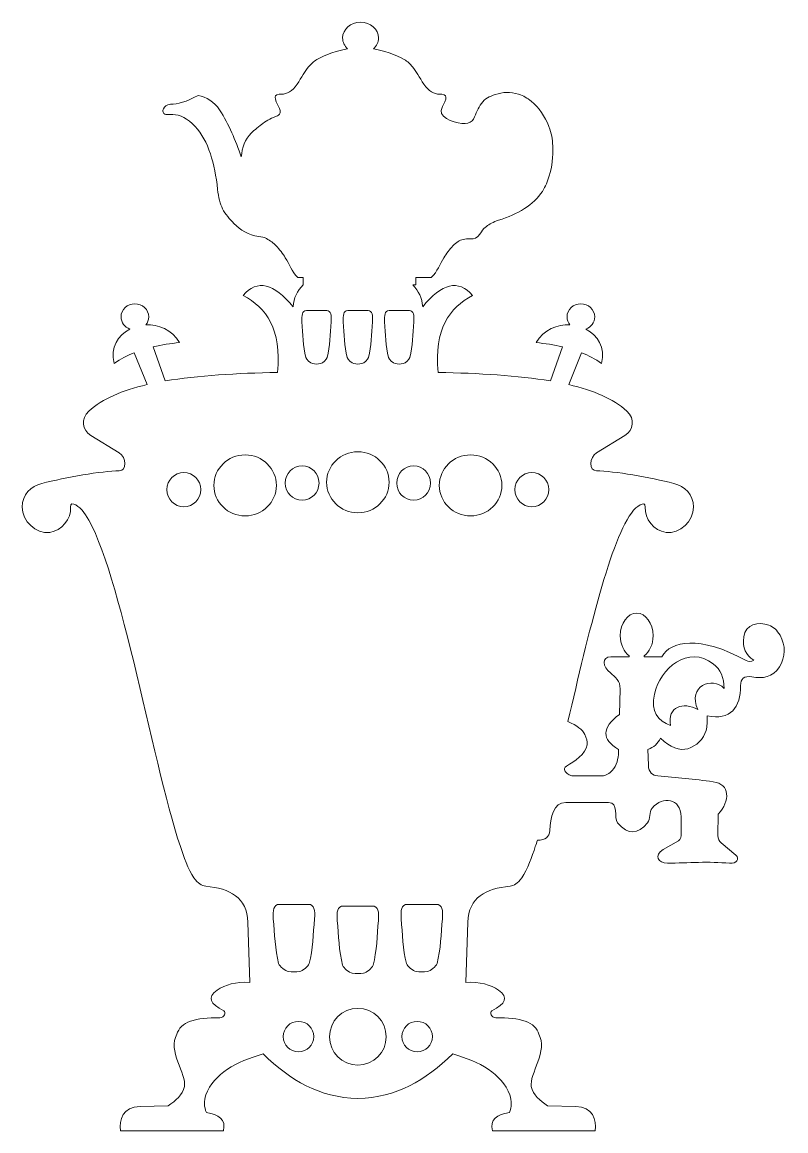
# Model space of a CAD drawing. Header units: centimetres. Extents: x -43 to 259, y -127 to -6.
# Drawn here: x 194.34 to 205.11, y -71.07 to -55.44 of the extents above; entities that cross this region are included whole.
import ezdxf

# ---------------------------------------------------------------- set-up
doc = ezdxf.new("R2010")
doc.units = ezdxf.units.CM
doc.header["$MEASUREMENT"] = 0
doc.layers.add('layer 1', color=7, linetype='Continuous')

msp = doc.modelspace()

# ---------------------------------------------------------------- linework, layer by layer
at = {"layer": 'layer 1', "color": 250, "lineweight": 20}
for points, knots in [([(196.56148, -59.95675), (196.43449, -59.96836), (196.31014, -59.98589), (196.18885, -60.01426), (196.18885, -60.01426), (196.18885, -60.01426), (196.35864, -60.49697), (196.35864, -60.49697), (196.35864, -60.49697), (196.81957, -60.41858), (197.37075, -60.3877), (197.94154, -60.37677), (197.94154, -60.37677), (197.9998, -59.76488), (197.78556, -59.46267), (197.45561, -59.29191), (197.45561, -59.29191), (197.65446, -59.05739), (197.8904, -59.11961), (198.15977, -59.44952), (198.15977, -59.44952), (198.16837, -59.32721), (198.21749, -59.2242), (198.3045, -59.13923), (198.3045, -59.13923), (198.3045, -59.13923), (198.3045, -59.03684), (198.3045, -59.03684), (198.3045, -59.03684), (198.3045, -59.03684), (198.2281, -59.03684), (198.2281, -59.03684), (198.2281, -59.03684), (198.13692, -58.95206), (198.1083, -58.84932), (198.051, -58.75803), (198.051, -58.75803), (198.02088, -58.71003), (197.96288, -58.63291), (197.92417, -58.59252), (197.92417, -58.59252), (197.88437, -58.551), (197.83847, -58.51781), (197.78711, -58.48959), (197.78711, -58.48959), (197.74178, -58.4647), (197.72444, -58.46837), (197.67582, -58.46008), (197.67582, -58.46008), (197.53194, -58.43553), (197.41816, -58.37114), (197.32689, -58.27695), (197.32689, -58.27695), (197.27077, -58.21904), (197.20129, -58.14028), (197.16759, -58.0708), (197.16759, -58.0708), (197.13308, -57.99962), (197.1097, -57.90908), (197.09671, -57.79453), (197.09671, -57.79453), (197.05554, -57.43172), (196.97102, -57.11232), (196.77824, -56.90618), (196.77824, -56.90618), (196.67359, -56.79428), (196.56792, -56.74174), (196.46523, -56.73753), (196.46523, -56.73753), (196.43796, -56.73642), (196.41317, -56.74148), (196.38671, -56.73906), (196.38671, -56.73906), (196.37387, -56.73788), (196.36334, -56.73572), (196.35475, -56.73273), (196.35475, -56.73273), (196.33188, -56.7248), (196.32633, -56.71297), (196.32513, -56.69052), (196.32513, -56.69052), (196.32463, -56.68106), (196.32627, -56.67088), (196.33164, -56.65984), (196.33164, -56.65984), (196.34781, -56.62654), (196.37931, -56.59772), (196.43114, -56.59514), (196.43114, -56.59514), (196.53355, -56.59004), (196.65794, -56.56289), (196.82104, -56.46881), (196.82104, -56.46881), (196.93874, -56.49806), (197.04732, -56.55386), (197.1254, -56.67509), (197.1254, -56.67509), (197.25656, -56.87874), (197.34806, -57.1044), (197.43024, -57.33526), (197.43024, -57.33526), (197.44111, -57.20378), (197.48016, -57.08798), (197.57061, -57.00077), (197.57061, -57.00077), (197.61516, -56.95782), (197.68498, -56.90111), (197.73488, -56.86491), (197.73488, -56.86491), (197.79587, -56.82067), (197.86275, -56.78319), (197.93861, -56.75774), (197.93861, -56.75774), (197.96713, -56.74818), (197.97963, -56.73213), (197.97696, -56.68405), (197.97696, -56.68405), (197.96726, -56.64119), (197.94338, -56.60612), (197.92731, -56.56864), (197.92731, -56.56864), (197.92256, -56.55757), (197.91583, -56.53994), (197.91131, -56.52289), (197.91131, -56.52289), (197.89866, -56.47526), (197.91163, -56.46156), (197.96656, -56.4542), (197.96656, -56.4542), (197.97758, -56.45272), (197.98925, -56.45196), (198.00079, -56.45182), (198.00079, -56.45182), (198.07003, -56.451), (198.14957, -56.4168), (198.21815, -56.31189), (198.21815, -56.31189), (198.2798, -56.2176), (198.32928, -56.12644), (198.37914, -56.06623), (198.37914, -56.06623), (198.41192, -56.02664), (198.44869, -55.99022), (198.49613, -55.96174), (198.49613, -55.96174), (198.60108, -55.89871), (198.80851, -55.82918), (198.92918, -55.81379), (198.92918, -55.81379), (198.92918, -55.81379), (198.92918, -55.81378), (198.92918, -55.81378), (198.92918, -55.81378), (198.88539, -55.77374), (198.85847, -55.71928), (198.85847, -55.65928), (198.85847, -55.65928), (198.85847, -55.53628), (198.97163, -55.43657), (199.11123, -55.43657), (199.11123, -55.43657), (199.25083, -55.43657), (199.364, -55.53628), (199.364, -55.65928), (199.364, -55.65928), (199.364, -55.71928), (199.33706, -55.77374), (199.29327, -55.81378), (199.29327, -55.81378), (199.29327, -55.81378), (199.29328, -55.81379), (199.29328, -55.81379), (199.29328, -55.81379), (199.41395, -55.82918), (199.62138, -55.89871), (199.72634, -55.96174), (199.72634, -55.96174), (199.77377, -55.99022), (199.81053, -56.02664), (199.84333, -56.06623), (199.84333, -56.06623), (199.89319, -56.12644), (199.94267, -56.2176), (200.00431, -56.31189), (200.00431, -56.31189), (200.07289, -56.4168), (200.15243, -56.451), (200.22167, -56.45182), (200.22167, -56.45182), (200.2332, -56.45196), (200.24488, -56.45272), (200.2559, -56.4542), (200.2559, -56.4542), (200.31082, -56.46156), (200.32379, -56.47526), (200.31115, -56.52289), (200.31115, -56.52289), (200.30663, -56.53994), (200.29991, -56.55757), (200.29514, -56.56864), (200.29514, -56.56864), (200.27908, -56.60612), (200.25521, -56.64119), (200.24549, -56.68405), (200.24549, -56.68405), (200.23924, -56.79684), (200.47814, -56.87702), (200.58429, -56.86506), (200.58429, -56.86506), (200.63835, -56.85896), (200.68832, -56.84466), (200.7044, -56.80496), (200.7044, -56.80496), (200.73833, -56.7212), (200.77184, -56.64474), (200.81471, -56.58588), (200.81471, -56.58588), (200.86809, -56.51258), (200.92371, -56.48445), (201.01075, -56.45629), (201.01075, -56.45629), (201.11444, -56.42273), (201.22282, -56.41578), (201.33987, -56.45308), (201.33987, -56.45308), (201.41006, -56.47544), (201.46001, -56.50592), (201.5159, -56.55121), (201.5159, -56.55121), (201.62763, -56.64176), (201.70926, -56.76296), (201.7672, -56.90826), (201.7672, -56.90826), (201.80566, -57.00476), (201.8148, -57.08), (201.81996, -57.18294), (201.81996, -57.18294), (201.82764, -57.33608), (201.81012, -57.47652), (201.77107, -57.60314), (201.77107, -57.60314), (201.74795, -57.67809), (201.71711, -57.75554), (201.67428, -57.82258), (201.67428, -57.82258), (201.54962, -58.0177), (201.32971, -58.14236), (201.05568, -58.23112), (201.05568, -58.23112), (200.98291, -58.25469), (200.92705, -58.28402), (200.88453, -58.31672), (200.88453, -58.31672), (200.82732, -58.3607), (200.83025, -58.37744), (200.79459, -58.42721), (200.79459, -58.42721), (200.75858, -58.47744), (200.71321, -58.49746), (200.66096, -58.49431), (200.66096, -58.49431), (200.58018, -58.48943), (200.5243, -58.50185), (200.48622, -58.5281), (200.48622, -58.5281), (200.46006, -58.54612), (200.43524, -58.56764), (200.41141, -58.59252), (200.41141, -58.59252), (200.3727, -58.63291), (200.31469, -58.71003), (200.28457, -58.75803), (200.28457, -58.75803), (200.22728, -58.84932), (200.19864, -58.95206), (200.10749, -59.03684), (200.10749, -59.03684), (200.10749, -59.03684), (199.89103, -59.03684), (199.89103, -59.03684), (199.89103, -59.03684), (199.89103, -59.03684), (199.89103, -59.14337), (199.89103, -59.14337), (199.89103, -59.14337), (199.89103, -59.14337), (199.84648, -59.14337), (199.84648, -59.14337), (199.84648, -59.14337), (199.93088, -59.22754), (199.97855, -59.32919), (199.98701, -59.44952), (199.98701, -59.44952), (200.25638, -59.11961), (200.49232, -59.05739), (200.69117, -59.29191), (200.69117, -59.29191), (200.36122, -59.46267), (200.14698, -59.76488), (200.20524, -60.37677), (200.20524, -60.37677), (200.77603, -60.3877), (201.32721, -60.41858), (201.78814, -60.49697), (201.78814, -60.49697), (201.78814, -60.49697), (201.95793, -60.01426), (201.95793, -60.01426), (201.95793, -60.01426), (201.83664, -59.98589), (201.71229, -59.96836), (201.5853, -59.95675), (201.5853, -59.95675), (201.69839, -59.77233), (201.885, -59.69756), (202.06214, -59.70634), (202.06214, -59.70634), (202.03654, -59.67501), (202.0213, -59.63568), (202.0213, -59.59296), (202.0213, -59.59296), (202.0213, -59.49067), (202.10866, -59.40775), (202.21643, -59.40775), (202.21643, -59.40775), (202.3242, -59.40775), (202.41156, -59.49067), (202.41156, -59.59296), (202.41156, -59.59296), (202.41156, -59.67183), (202.3596, -59.73918), (202.2864, -59.76588), (202.2864, -59.76588), (202.45349, -59.85187), (202.56445, -60.02468), (202.50914, -60.25), (202.50914, -60.25), (202.4175, -60.1878), (202.32332, -60.13843), (202.22684, -60.09905), (202.22684, -60.09905), (202.22684, -60.09905), (202.04501, -60.548), (202.04501, -60.548), (202.04501, -60.548), (202.39809, -60.62956), (202.67149, -60.74616), (202.86352, -60.92292), (202.86352, -60.92292), (202.98584, -61.0355), (202.95972, -61.18912), (202.83524, -61.26596), (202.83524, -61.26596), (202.83524, -61.26596), (202.43867, -61.51076), (202.43867, -61.51076), (202.43867, -61.51076), (202.33221, -61.57648), (202.33214, -61.765), (202.43652, -61.76542), (202.43652, -61.76542), (202.68526, -61.76642), (203.19267, -61.85619), (203.5266, -61.94205), (203.5266, -61.94205), (203.68239, -61.9821), (203.80467, -62.09922), (203.80467, -62.27642), (203.80467, -62.27642), (203.80467, -62.47058), (203.615, -62.66059), (203.41721, -62.63265), (203.41721, -62.63265), (203.24852, -62.60882), (203.10822, -62.44469), (203.12467, -62.27642), (203.12467, -62.27642), (203.12711, -62.1601), (202.97935, -62.29699), (202.95891, -62.32022), (202.95891, -62.32022), (202.63639, -62.71382), (202.32458, -64.06271), (202.03369, -65.3006), (202.03369, -65.3006), (202.16448, -65.35495), (202.2383, -65.41595), (202.27141, -65.48237), (202.27141, -65.48237), (202.29698, -65.53366), (202.30901, -65.5823), (202.30505, -65.62758), (202.30505, -65.62758), (202.29382, -65.75598), (202.11608, -65.86779), (202.01566, -65.92906), (202.01566, -65.92906), (201.95095, -65.96854), (201.98881, -66.0247), (202.08788, -66.06614), (202.08788, -66.06614), (202.08788, -66.06614), (202.51221, -66.06614), (202.51221, -66.06614), (202.51221, -66.06614), (202.56967, -66.06614), (202.62104, -66.03101), (202.65915, -65.98985), (202.65915, -65.98985), (202.72505, -65.91867), (202.74406, -65.82974), (202.74676, -65.72645), (202.74676, -65.72645), (202.74676, -65.72645), (202.74761, -65.69376), (202.74761, -65.69376), (202.74761, -65.69376), (202.5094, -65.55369), (202.50486, -65.38996), (202.76053, -65.19989), (202.76053, -65.19989), (202.76053, -65.19989), (202.76999, -64.83793), (202.76999, -64.83793), (202.76999, -64.83793), (202.77277, -64.73153), (202.69992, -64.6657), (202.63257, -64.61536), (202.63257, -64.61536), (202.51811, -64.52983), (202.50797, -64.38764), (202.63926, -64.38764), (202.63926, -64.38764), (202.63926, -64.38764), (202.89639, -64.38764), (202.89639, -64.38764), (202.89639, -64.38764), (202.89639, -64.38764), (202.89692, -64.37156), (202.89692, -64.37156), (202.89692, -64.37156), (202.82276, -64.31866), (202.7721, -64.2123), (202.7721, -64.08972), (202.7721, -64.08972), (202.7721, -63.91437), (202.87575, -63.77222), (203.00361, -63.77222), (203.00361, -63.77222), (203.13147, -63.77222), (203.23512, -63.91437), (203.23512, -64.08972), (203.23512, -64.08972), (203.23512, -64.21337), (203.18357, -64.32051), (203.10835, -64.37293), (203.10835, -64.37293), (203.10835, -64.37293), (203.10916, -64.38764), (203.10916, -64.38764), (203.10916, -64.38764), (203.10916, -64.38764), (203.35723, -64.38764), (203.35723, -64.38764), (203.35723, -64.38764), (203.48626, -64.15939), (203.88502, -64.08353), (204.54646, -64.43762), (204.54646, -64.43762), (204.57923, -64.45725), (204.61484, -64.45726), (204.65351, -64.43571), (204.65351, -64.43571), (204.54269, -64.36362), (204.49083, -64.25878), (204.51272, -64.10694), (204.51272, -64.10694), (204.53909, -63.92399), (204.71506, -63.88537), (204.86674, -63.94148), (204.86674, -63.94148), (204.92907, -63.96453), (204.9825, -64.00915), (205.02377, -64.08308), (205.02377, -64.08308), (205.10384, -64.22652), (205.10544, -64.39114), (205.01468, -64.52951), (205.01468, -64.52951), (204.91834, -64.6764), (204.7794, -64.6984), (204.62653, -64.67121), (204.62653, -64.67121), (204.52117, -64.65247), (204.46459, -64.69168), (204.46771, -64.79511), (204.46771, -64.79511), (204.47188, -65.0994), (204.32285, -65.29047), (203.99884, -65.21995), (203.99884, -65.21995), (203.99622, -65.30025), (203.99779, -65.36997), (203.98181, -65.42732), (203.98181, -65.42732), (203.94825, -65.54775), (203.84585, -65.64758), (203.72393, -65.68346), (203.72393, -65.68346), (203.60798, -65.71759), (203.47779, -65.66888), (203.33942, -65.53611), (203.33942, -65.53611), (203.30176, -65.61293), (203.24154, -65.66398), (203.16272, -65.69376), (203.16272, -65.69376), (203.16272, -65.69376), (203.16772, -65.91621), (203.16772, -65.91621), (203.16772, -65.91621), (203.17001, -66.01812), (203.23192, -66.05997), (203.29932, -66.06614), (203.29932, -66.06614), (203.55989, -66.08999), (203.8209, -66.11205), (204.07992, -66.14913), (204.07992, -66.14913), (204.32389, -66.18406), (204.32236, -66.41948), (204.15317, -66.60635), (204.15317, -66.60635), (204.15317, -66.60635), (204.14708, -66.90727), (204.14708, -66.90727), (204.14708, -66.90727), (204.14605, -66.95882), (204.16939, -66.99063), (204.19298, -67.00952), (204.19298, -67.00952), (204.19298, -67.00952), (204.40025, -67.18502), (204.40025, -67.18502), (204.40025, -67.18502), (204.45984, -67.23546), (204.41346, -67.31016), (204.31227, -67.29971), (204.31227, -67.29971), (204.02341, -67.26988), (203.73131, -67.29371), (203.43572, -67.29971), (203.43572, -67.29971), (203.30333, -67.30239), (203.24044, -67.18343), (203.37816, -67.10467), (203.37816, -67.10467), (203.37816, -67.10467), (203.59481, -66.98078), (203.59481, -66.98078), (203.59481, -66.98078), (203.62592, -66.96299), (203.63276, -66.91623), (203.63236, -66.87467), (203.63236, -66.87467), (203.63236, -66.87467), (203.63008, -66.64315), (203.63008, -66.64315), (203.63008, -66.64315), (203.62751, -66.38074), (203.36615, -66.34489), (203.22364, -66.52022), (203.22364, -66.52022), (203.17928, -66.57479), (203.19805, -66.6745), (203.15555, -66.72794), (203.15555, -66.72794), (203.02153, -66.89648), (202.88223, -66.90442), (202.73427, -66.7267), (202.73427, -66.7267), (202.67508, -66.6556), (202.75874, -66.44023), (202.60397, -66.4404), (202.60397, -66.4404), (202.60397, -66.4404), (202.00392, -66.44108), (202.00392, -66.44108), (202.00392, -66.44108), (201.82988, -66.44127), (201.78705, -66.65343), (201.77759, -66.8394), (201.77759, -66.8394), (201.77327, -66.92452), (201.71935, -66.97302), (201.60339, -66.97582), (201.60339, -66.97582), (201.59384, -67.00599), (201.58431, -67.03534), (201.57483, -67.06378), (201.57483, -67.06378), (201.5286, -67.20243), (201.46673, -67.38383), (201.38308, -67.50402), (201.38308, -67.50402), (201.32757, -67.58378), (201.2735, -67.61766), (201.21793, -67.62295), (201.21793, -67.62295), (200.87724, -67.6554), (200.63496, -67.78041), (200.62371, -68.13006), (200.62371, -68.13006), (200.62371, -68.13006), (200.59632, -68.98022), (200.59632, -68.98022), (200.59632, -68.98022), (200.79172, -68.96844), (200.94243, -69.00905), (201.05709, -69.09011), (201.05709, -69.09011), (201.20419, -69.19409), (201.15456, -69.27817), (200.96077, -69.38244), (200.96077, -69.38244), (200.92749, -69.40034), (200.95039, -69.47893), (201.01782, -69.47804), (201.01782, -69.47804), (201.3632, -69.47346), (201.57854, -69.53729), (201.62392, -69.71131), (201.62392, -69.71131), (201.76222, -69.93676), (201.486, -70.27165), (201.51782, -70.44931), (201.51782, -70.44931), (201.53858, -70.56523), (201.64119, -70.64749), (201.74664, -70.72157), (201.74664, -70.72157), (201.74664, -70.72157), (202.1435, -70.72913), (202.1435, -70.72913), (202.1435, -70.72913), (202.39015, -70.73383), (202.43857, -70.91823), (202.41704, -71.07298), (202.41704, -71.07298), (202.41704, -71.07298), (200.96902, -71.07298), (200.96902, -71.07298), (200.96902, -71.07298), (200.92729, -70.91058), (201.03438, -70.84232), (201.2088, -70.81666), (201.2088, -70.81666), (201.23986, -70.73568), (201.24671, -70.6506), (201.21508, -70.56707), (201.21508, -70.56707), (201.09901, -70.26055), (200.78762, -70.09828), (200.41037, -69.98791), (200.41037, -69.98791), (200.02093, -70.36243), (199.62195, -70.60398), (199.07339, -70.61657), (199.07339, -70.61657), (198.52483, -70.60398), (198.12585, -70.36243), (197.73641, -69.98791), (197.73641, -69.98791), (197.35916, -70.09828), (197.04777, -70.26055), (196.9317, -70.56707), (196.9317, -70.56707), (196.90007, -70.6506), (196.90692, -70.73568), (196.93798, -70.81666), (196.93798, -70.81666), (197.1124, -70.84232), (197.21949, -70.91058), (197.17776, -71.07298), (197.17776, -71.07298), (197.17776, -71.07298), (195.72974, -71.07298), (195.72974, -71.07298), (195.72974, -71.07298), (195.70821, -70.91823), (195.75663, -70.73383), (196.00328, -70.72913), (196.00328, -70.72913), (196.00328, -70.72913), (196.40014, -70.72157), (196.40014, -70.72157), (196.40014, -70.72157), (196.50559, -70.64749), (196.6082, -70.56523), (196.62896, -70.44931), (196.62896, -70.44931), (196.66078, -70.27165), (196.38456, -69.93676), (196.52286, -69.71131), (196.52286, -69.71131), (196.56824, -69.53729), (196.78358, -69.47346), (197.12896, -69.47804), (197.12896, -69.47804), (197.19639, -69.47893), (197.21929, -69.40034), (197.18601, -69.38244), (197.18601, -69.38244), (196.99222, -69.27817), (196.94259, -69.19409), (197.08969, -69.09011), (197.08969, -69.09011), (197.20435, -69.00905), (197.35506, -68.96844), (197.55046, -68.98022), (197.55046, -68.98022), (197.55046, -68.98022), (197.52307, -68.13006), (197.52307, -68.13006), (197.52307, -68.13006), (197.51182, -67.78041), (197.26954, -67.6554), (196.92885, -67.62295), (196.92885, -67.62295), (196.87328, -67.61766), (196.81921, -67.58378), (196.7637, -67.50402), (196.7637, -67.50402), (196.68005, -67.38383), (196.61818, -67.20244), (196.57195, -67.06378), (196.57195, -67.06378), (196.16163, -65.83348), (195.6876, -62.9301), (195.18787, -62.32022), (195.18787, -62.32022), (195.16743, -62.29699), (195.01967, -62.1601), (195.02211, -62.27642), (195.02211, -62.27642), (195.03856, -62.44469), (194.89826, -62.60882), (194.72957, -62.63265), (194.72957, -62.63265), (194.53178, -62.66059), (194.34211, -62.47058), (194.34211, -62.27642), (194.34211, -62.27642), (194.34211, -62.09922), (194.46439, -61.9821), (194.62018, -61.94205), (194.62018, -61.94205), (194.95411, -61.85619), (195.46152, -61.76642), (195.71026, -61.76542), (195.71026, -61.76542), (195.81464, -61.765), (195.81457, -61.57648), (195.70811, -61.51076), (195.70811, -61.51076), (195.70811, -61.51076), (195.31154, -61.26596), (195.31154, -61.26596), (195.31154, -61.26596), (195.18706, -61.18912), (195.16094, -61.0355), (195.28326, -60.92292), (195.28326, -60.92292), (195.47529, -60.74616), (195.74869, -60.62956), (196.10177, -60.548), (196.10177, -60.548), (196.10177, -60.548), (195.91994, -60.09905), (195.91994, -60.09905), (195.91994, -60.09905), (195.82346, -60.13843), (195.72928, -60.1878), (195.63764, -60.25), (195.63764, -60.25), (195.58233, -60.02468), (195.69329, -59.85187), (195.86038, -59.76588), (195.86038, -59.76588), (195.78718, -59.73918), (195.73522, -59.67183), (195.73522, -59.59296), (195.73522, -59.59296), (195.73522, -59.49067), (195.82258, -59.40775), (195.93035, -59.40775), (195.93035, -59.40775), (196.03812, -59.40775), (196.12548, -59.49067), (196.12548, -59.59296), (196.12548, -59.59296), (196.12548, -59.63568), (196.11024, -59.67501), (196.08464, -59.70634), (196.08464, -59.70634), (196.26178, -59.69756), (196.44839, -59.77233), (196.56148, -59.95675)], [0, 0, 0, 0, 0.00492611, 0.00492611, 0.00492611, 0.00492611, 0.00985222, 0.00985222, 0.00985222, 0.00985222, 0.01477833, 0.01477833, 0.01477833, 0.01477833, 0.01970443, 0.01970443, 0.01970443, 0.01970443, 0.02463054, 0.02463054, 0.02463054, 0.02463054, 0.02955665, 0.02955665, 0.02955665, 0.02955665, 0.03448276, 0.03448276, 0.03448276, 0.03448276, 0.03940887, 0.03940887, 0.03940887, 0.03940887, 0.04433498, 0.04433498, 0.04433498, 0.04433498, 0.04926108, 0.04926108, 0.04926108, 0.04926108, 0.05418719, 0.05418719, 0.05418719, 0.05418719, 0.0591133, 0.0591133, 0.0591133, 0.0591133, 0.06403941, 0.06403941, 0.06403941, 0.06403941, 0.06896552, 0.06896552, 0.06896552, 0.06896552, 0.07389163, 0.07389163, 0.07389163, 0.07389163, 0.07881773, 0.07881773, 0.07881773, 0.07881773, 0.08374384, 0.08374384, 0.08374384, 0.08374384, 0.08866995, 0.08866995, 0.08866995, 0.08866995, 0.09359606, 0.09359606, 0.09359606, 0.09359606, 0.09852217, 0.09852217, 0.09852217, 0.09852217, 0.10344828, 0.10344828, 0.10344828, 0.10344828, 0.10837438, 0.10837438, 0.10837438, 0.10837438, 0.11330049, 0.11330049, 0.11330049, 0.11330049, 0.1182266, 0.1182266, 0.1182266, 0.1182266, 0.12315271, 0.12315271, 0.12315271, 0.12315271, 0.12807882, 0.12807882, 0.12807882, 0.12807882, 0.13300493, 0.13300493, 0.13300493, 0.13300493, 0.13793103, 0.13793103, 0.13793103, 0.13793103, 0.14285714, 0.14285714, 0.14285714, 0.14285714, 0.14778325, 0.14778325, 0.14778325, 0.14778325, 0.15270936, 0.15270936, 0.15270936, 0.15270936, 0.15763547, 0.15763547, 0.15763547, 0.15763547, 0.16256158, 0.16256158, 0.16256158, 0.16256158, 0.16748768, 0.16748768, 0.16748768, 0.16748768, 0.17241379, 0.17241379, 0.17241379, 0.17241379, 0.1773399, 0.1773399, 0.1773399, 0.1773399, 0.18226601, 0.18226601, 0.18226601, 0.18226601, 0.18719212, 0.18719212, 0.18719212, 0.18719212, 0.19211823, 0.19211823, 0.19211823, 0.19211823, 0.19704433, 0.19704433, 0.19704433, 0.19704433, 0.20197044, 0.20197044, 0.20197044, 0.20197044, 0.20689655, 0.20689655, 0.20689655, 0.20689655, 0.21182266, 0.21182266, 0.21182266, 0.21182266, 0.21674877, 0.21674877, 0.21674877, 0.21674877, 0.22167488, 0.22167488, 0.22167488, 0.22167488, 0.22660099, 0.22660099, 0.22660099, 0.22660099, 0.23152709, 0.23152709, 0.23152709, 0.23152709, 0.2364532, 0.2364532, 0.2364532, 0.2364532, 0.24137931, 0.24137931, 0.24137931, 0.24137931, 0.24630542, 0.24630542, 0.24630542, 0.24630542, 0.25123153, 0.25123153, 0.25123153, 0.25123153, 0.25615764, 0.25615764, 0.25615764, 0.25615764, 0.26108374, 0.26108374, 0.26108374, 0.26108374, 0.26600985, 0.26600985, 0.26600985, 0.26600985, 0.27093596, 0.27093596, 0.27093596, 0.27093596, 0.27586207, 0.27586207, 0.27586207, 0.27586207, 0.28078818, 0.28078818, 0.28078818, 0.28078818, 0.28571429, 0.28571429, 0.28571429, 0.28571429, 0.29064039, 0.29064039, 0.29064039, 0.29064039, 0.2955665, 0.2955665, 0.2955665, 0.2955665, 0.30049261, 0.30049261, 0.30049261, 0.30049261, 0.30541872, 0.30541872, 0.30541872, 0.30541872, 0.31034483, 0.31034483, 0.31034483, 0.31034483, 0.31527094, 0.31527094, 0.31527094, 0.31527094, 0.32019704, 0.32019704, 0.32019704, 0.32019704, 0.32512315, 0.32512315, 0.32512315, 0.32512315, 0.33004926, 0.33004926, 0.33004926, 0.33004926, 0.33497537, 0.33497537, 0.33497537, 0.33497537, 0.33990148, 0.33990148, 0.33990148, 0.33990148, 0.34482759, 0.34482759, 0.34482759, 0.34482759, 0.34975369, 0.34975369, 0.34975369, 0.34975369, 0.3546798, 0.3546798, 0.3546798, 0.3546798, 0.35960591, 0.35960591, 0.35960591, 0.35960591, 0.36453202, 0.36453202, 0.36453202, 0.36453202, 0.36945813, 0.36945813, 0.36945813, 0.36945813, 0.37438424, 0.37438424, 0.37438424, 0.37438424, 0.37931034, 0.37931034, 0.37931034, 0.37931034, 0.38423645, 0.38423645, 0.38423645, 0.38423645, 0.38916256, 0.38916256, 0.38916256, 0.38916256, 0.39408867, 0.39408867, 0.39408867, 0.39408867, 0.39901478, 0.39901478, 0.39901478, 0.39901478, 0.40394089, 0.40394089, 0.40394089, 0.40394089, 0.408867, 0.408867, 0.408867, 0.408867, 0.4137931, 0.4137931, 0.4137931, 0.4137931, 0.41871921, 0.41871921, 0.41871921, 0.41871921, 0.42364532, 0.42364532, 0.42364532, 0.42364532, 0.42857143, 0.42857143, 0.42857143, 0.42857143, 0.43349754, 0.43349754, 0.43349754, 0.43349754, 0.43842365, 0.43842365, 0.43842365, 0.43842365, 0.44334975, 0.44334975, 0.44334975, 0.44334975, 0.44827586, 0.44827586, 0.44827586, 0.44827586, 0.45320197, 0.45320197, 0.45320197, 0.45320197, 0.45812808, 0.45812808, 0.45812808, 0.45812808, 0.46305419, 0.46305419, 0.46305419, 0.46305419, 0.4679803, 0.4679803, 0.4679803, 0.4679803, 0.4729064, 0.4729064, 0.4729064, 0.4729064, 0.47783251, 0.47783251, 0.47783251, 0.47783251, 0.48275862, 0.48275862, 0.48275862, 0.48275862, 0.48768473, 0.48768473, 0.48768473, 0.48768473, 0.49261084, 0.49261084, 0.49261084, 0.49261084, 0.49753695, 0.49753695, 0.49753695, 0.49753695, 0.50246305, 0.50246305, 0.50246305, 0.50246305, 0.50738916, 0.50738916, 0.50738916, 0.50738916, 0.51231527, 0.51231527, 0.51231527, 0.51231527, 0.51724138, 0.51724138, 0.51724138, 0.51724138, 0.52216749, 0.52216749, 0.52216749, 0.52216749, 0.5270936, 0.5270936, 0.5270936, 0.5270936, 0.5320197, 0.5320197, 0.5320197, 0.5320197, 0.53694581, 0.53694581, 0.53694581, 0.53694581, 0.54187192, 0.54187192, 0.54187192, 0.54187192, 0.54679803, 0.54679803, 0.54679803, 0.54679803, 0.55172414, 0.55172414, 0.55172414, 0.55172414, 0.55665025, 0.55665025, 0.55665025, 0.55665025, 0.56157635, 0.56157635, 0.56157635, 0.56157635, 0.56650246, 0.56650246, 0.56650246, 0.56650246, 0.57142857, 0.57142857, 0.57142857, 0.57142857, 0.57635468, 0.57635468, 0.57635468, 0.57635468, 0.58128079, 0.58128079, 0.58128079, 0.58128079, 0.5862069, 0.5862069, 0.5862069, 0.5862069, 0.591133, 0.591133, 0.591133, 0.591133, 0.59605911, 0.59605911, 0.59605911, 0.59605911, 0.60098522, 0.60098522, 0.60098522, 0.60098522, 0.60591133, 0.60591133, 0.60591133, 0.60591133, 0.61083744, 0.61083744, 0.61083744, 0.61083744, 0.61576355, 0.61576355, 0.61576355, 0.61576355, 0.62068966, 0.62068966, 0.62068966, 0.62068966, 0.62561576, 0.62561576, 0.62561576, 0.62561576, 0.63054187, 0.63054187, 0.63054187, 0.63054187, 0.63546798, 0.63546798, 0.63546798, 0.63546798, 0.64039409, 0.64039409, 0.64039409, 0.64039409, 0.6453202, 0.6453202, 0.6453202, 0.6453202, 0.65024631, 0.65024631, 0.65024631, 0.65024631, 0.65517241, 0.65517241, 0.65517241, 0.65517241, 0.66009852, 0.66009852, 0.66009852, 0.66009852, 0.66502463, 0.66502463, 0.66502463, 0.66502463, 0.66995074, 0.66995074, 0.66995074, 0.66995074, 0.67487685, 0.67487685, 0.67487685, 0.67487685, 0.67980296, 0.67980296, 0.67980296, 0.67980296, 0.68472906, 0.68472906, 0.68472906, 0.68472906, 0.68965517, 0.68965517, 0.68965517, 0.68965517, 0.69458128, 0.69458128, 0.69458128, 0.69458128, 0.69950739, 0.69950739, 0.69950739, 0.69950739, 0.7044335, 0.7044335, 0.7044335, 0.7044335, 0.70935961, 0.70935961, 0.70935961, 0.70935961, 0.71428571, 0.71428571, 0.71428571, 0.71428571, 0.71921182, 0.71921182, 0.71921182, 0.71921182, 0.72413793, 0.72413793, 0.72413793, 0.72413793, 0.72906404, 0.72906404, 0.72906404, 0.72906404, 0.73399015, 0.73399015, 0.73399015, 0.73399015, 0.73891626, 0.73891626, 0.73891626, 0.73891626, 0.74384236, 0.74384236, 0.74384236, 0.74384236, 0.74876847, 0.74876847, 0.74876847, 0.74876847, 0.75369458, 0.75369458, 0.75369458, 0.75369458, 0.75862069, 0.75862069, 0.75862069, 0.75862069, 0.7635468, 0.7635468, 0.7635468, 0.7635468, 0.76847291, 0.76847291, 0.76847291, 0.76847291, 0.77339901, 0.77339901, 0.77339901, 0.77339901, 0.77832512, 0.77832512, 0.77832512, 0.77832512, 0.78325123, 0.78325123, 0.78325123, 0.78325123, 0.78817734, 0.78817734, 0.78817734, 0.78817734, 0.79310345, 0.79310345, 0.79310345, 0.79310345, 0.79802956, 0.79802956, 0.79802956, 0.79802956, 0.80295567, 0.80295567, 0.80295567, 0.80295567, 0.80788177, 0.80788177, 0.80788177, 0.80788177, 0.81280788, 0.81280788, 0.81280788, 0.81280788, 0.81773399, 0.81773399, 0.81773399, 0.81773399, 0.8226601, 0.8226601, 0.8226601, 0.8226601, 0.82758621, 0.82758621, 0.82758621, 0.82758621, 0.83251232, 0.83251232, 0.83251232, 0.83251232, 0.83743842, 0.83743842, 0.83743842, 0.83743842, 0.84236453, 0.84236453, 0.84236453, 0.84236453, 0.84729064, 0.84729064, 0.84729064, 0.84729064, 0.85221675, 0.85221675, 0.85221675, 0.85221675, 0.85714286, 0.85714286, 0.85714286, 0.85714286, 0.86206897, 0.86206897, 0.86206897, 0.86206897, 0.86699507, 0.86699507, 0.86699507, 0.86699507, 0.87192118, 0.87192118, 0.87192118, 0.87192118, 0.87684729, 0.87684729, 0.87684729, 0.87684729, 0.8817734, 0.8817734, 0.8817734, 0.8817734, 0.88669951, 0.88669951, 0.88669951, 0.88669951, 0.89162562, 0.89162562, 0.89162562, 0.89162562, 0.89655172, 0.89655172, 0.89655172, 0.89655172, 0.90147783, 0.90147783, 0.90147783, 0.90147783, 0.90640394, 0.90640394, 0.90640394, 0.90640394, 0.91133005, 0.91133005, 0.91133005, 0.91133005, 0.91625616, 0.91625616, 0.91625616, 0.91625616, 0.92118227, 0.92118227, 0.92118227, 0.92118227, 0.92610837, 0.92610837, 0.92610837, 0.92610837, 0.93103448, 0.93103448, 0.93103448, 0.93103448, 0.93596059, 0.93596059, 0.93596059, 0.93596059, 0.9408867, 0.9408867, 0.9408867, 0.9408867, 0.94581281, 0.94581281, 0.94581281, 0.94581281, 0.95073892, 0.95073892, 0.95073892, 0.95073892, 0.95566502, 0.95566502, 0.95566502, 0.95566502, 0.96059113, 0.96059113, 0.96059113, 0.96059113, 0.96551724, 0.96551724, 0.96551724, 0.96551724, 0.97044335, 0.97044335, 0.97044335, 0.97044335, 0.97536946, 0.97536946, 0.97536946, 0.97536946, 0.98029557, 0.98029557, 0.98029557, 0.98029557, 0.98522167, 0.98522167, 0.98522167, 0.98522167, 0.99014778, 0.99014778, 0.99014778, 0.99014778, 1, 1, 1, 1]), ([(198.34725, -59.50418), (198.34725, -59.50418), (198.63425, -59.50418), (198.63425, -59.50418), (198.63425, -59.50418), (198.69479, -59.50418), (198.70283, -59.57378), (198.69596, -59.66456), (198.69596, -59.66456), (198.68285, -59.83768), (198.67978, -60.00642), (198.6428, -60.16367), (198.6428, -60.16367), (198.63448, -60.19906), (198.57525, -60.24677), (198.54695, -60.25269), (198.54695, -60.25269), (198.50997, -60.26043), (198.47257, -60.26125), (198.43455, -60.25269), (198.43455, -60.25269), (198.40633, -60.24635), (198.34702, -60.19906), (198.3387, -60.16367), (198.3387, -60.16367), (198.30172, -60.00642), (198.29865, -59.83768), (198.28554, -59.66456), (198.28554, -59.66456), (198.27867, -59.57378), (198.28671, -59.50418), (198.34725, -59.50418)], [0, 0, 0, 0, 0.11111111, 0.11111111, 0.11111111, 0.11111111, 0.22222222, 0.22222222, 0.22222222, 0.22222222, 0.33333333, 0.33333333, 0.33333333, 0.33333333, 0.44444444, 0.44444444, 0.44444444, 0.44444444, 0.55555556, 0.55555556, 0.55555556, 0.55555556, 0.66666667, 0.66666667, 0.66666667, 0.66666667, 0.77777778, 0.77777778, 0.77777778, 0.77777778, 1, 1, 1, 1]), ([(198.92989, -59.50418), (198.92989, -59.50418), (199.21689, -59.50418), (199.21689, -59.50418), (199.21689, -59.50418), (199.27744, -59.50418), (199.28547, -59.57378), (199.2786, -59.66456), (199.2786, -59.66456), (199.26548, -59.83768), (199.26242, -60.00642), (199.22543, -60.16367), (199.22543, -60.16367), (199.21712, -60.19906), (199.15788, -60.24677), (199.1296, -60.25269), (199.1296, -60.25269), (199.09261, -60.26043), (199.0552, -60.26125), (199.01718, -60.25269), (199.01718, -60.25269), (198.98897, -60.24635), (198.92966, -60.19906), (198.92135, -60.16367), (198.92135, -60.16367), (198.88436, -60.00642), (198.8813, -59.83768), (198.86818, -59.66456), (198.86818, -59.66456), (198.86131, -59.57378), (198.86934, -59.50418), (198.92989, -59.50418)], [0, 0, 0, 0, 0.11111111, 0.11111111, 0.11111111, 0.11111111, 0.22222222, 0.22222222, 0.22222222, 0.22222222, 0.33333333, 0.33333333, 0.33333333, 0.33333333, 0.44444444, 0.44444444, 0.44444444, 0.44444444, 0.55555556, 0.55555556, 0.55555556, 0.55555556, 0.66666667, 0.66666667, 0.66666667, 0.66666667, 0.77777778, 0.77777778, 0.77777778, 0.77777778, 1, 1, 1, 1]), ([(199.79953, -59.50418), (199.79953, -59.50418), (199.51253, -59.50418), (199.51253, -59.50418), (199.51253, -59.50418), (199.45199, -59.50418), (199.44395, -59.57378), (199.45082, -59.66456), (199.45082, -59.66456), (199.46393, -59.83768), (199.467, -60.00642), (199.50398, -60.16367), (199.50398, -60.16367), (199.5123, -60.19906), (199.57153, -60.24677), (199.59983, -60.25269), (199.59983, -60.25269), (199.63681, -60.26043), (199.67421, -60.26125), (199.71223, -60.25269), (199.71223, -60.25269), (199.74045, -60.24635), (199.79976, -60.19906), (199.80808, -60.16367), (199.80808, -60.16367), (199.84506, -60.00642), (199.84813, -59.83768), (199.86124, -59.66456), (199.86124, -59.66456), (199.86811, -59.57378), (199.86007, -59.50418), (199.79953, -59.50418)], [0, 0, 0, 0, 0.11111111, 0.11111111, 0.11111111, 0.11111111, 0.22222222, 0.22222222, 0.22222222, 0.22222222, 0.33333333, 0.33333333, 0.33333333, 0.33333333, 0.44444444, 0.44444444, 0.44444444, 0.44444444, 0.55555556, 0.55555556, 0.55555556, 0.55555556, 0.66666667, 0.66666667, 0.66666667, 0.66666667, 0.77777778, 0.77777778, 0.77777778, 0.77777778, 1, 1, 1, 1]), ([(197.48486, -61.54014), (197.7284, -61.54014), (197.92583, -61.73264), (197.92583, -61.97009), (197.92583, -61.97009), (197.92583, -62.20754), (197.7284, -62.40004), (197.48486, -62.40004), (197.48486, -62.40004), (197.24132, -62.40004), (197.04389, -62.20754), (197.04389, -61.97009), (197.04389, -61.97009), (197.04389, -61.73264), (197.24132, -61.54014), (197.48486, -61.54014)], [0, 0, 0, 0, 0.2, 0.2, 0.2, 0.2, 0.4, 0.4, 0.4, 0.4, 0.6, 0.6, 0.6, 0.6, 1, 1, 1, 1]), ([(199.07339, -61.49577), (199.31693, -61.49577), (199.51436, -61.68827), (199.51436, -61.92572), (199.51436, -61.92572), (199.51436, -62.16317), (199.31693, -62.35567), (199.07339, -62.35567), (199.07339, -62.35567), (198.82985, -62.35567), (198.63242, -62.16317), (198.63242, -61.92572), (198.63242, -61.92572), (198.63242, -61.68827), (198.82985, -61.49577), (199.07339, -61.49577)], [0, 0, 0, 0, 0.2, 0.2, 0.2, 0.2, 0.4, 0.4, 0.4, 0.4, 0.6, 0.6, 0.6, 0.6, 1, 1, 1, 1]), ([(200.66192, -61.54014), (200.41838, -61.54014), (200.22095, -61.73264), (200.22095, -61.97009), (200.22095, -61.97009), (200.22095, -62.20754), (200.41838, -62.40004), (200.66192, -62.40004), (200.66192, -62.40004), (200.90546, -62.40004), (201.10289, -62.20754), (201.10289, -61.97009), (201.10289, -61.97009), (201.10289, -61.73264), (200.90546, -61.54014), (200.66192, -61.54014)], [0, 0, 0, 0, 0.2, 0.2, 0.2, 0.2, 0.4, 0.4, 0.4, 0.4, 0.6, 0.6, 0.6, 0.6, 1, 1, 1, 1]), ([(198.28761, -61.69454), (198.41912, -61.69454), (198.52573, -61.80312), (198.52573, -61.93707), (198.52573, -61.93707), (198.52573, -62.07102), (198.41912, -62.1796), (198.28761, -62.1796), (198.28761, -62.1796), (198.1561, -62.1796), (198.04949, -62.07102), (198.04949, -61.93707), (198.04949, -61.93707), (198.04949, -61.80312), (198.1561, -61.69454), (198.28761, -61.69454)], [0, 0, 0, 0, 0.2, 0.2, 0.2, 0.2, 0.4, 0.4, 0.4, 0.4, 0.6, 0.6, 0.6, 0.6, 1, 1, 1, 1]), ([(199.85917, -61.69454), (199.72766, -61.69454), (199.62105, -61.80312), (199.62105, -61.93707), (199.62105, -61.93707), (199.62105, -62.07102), (199.72766, -62.1796), (199.85917, -62.1796), (199.85917, -62.1796), (199.99068, -62.1796), (200.09729, -62.07102), (200.09729, -61.93707), (200.09729, -61.93707), (200.09729, -61.80312), (199.99068, -61.69454), (199.85917, -61.69454)], [0, 0, 0, 0, 0.2, 0.2, 0.2, 0.2, 0.4, 0.4, 0.4, 0.4, 0.6, 0.6, 0.6, 0.6, 1, 1, 1, 1]), ([(196.62084, -61.78685), (196.75235, -61.78685), (196.85896, -61.89543), (196.85896, -62.02938), (196.85896, -62.02938), (196.85896, -62.16333), (196.75235, -62.27191), (196.62084, -62.27191), (196.62084, -62.27191), (196.48933, -62.27191), (196.38272, -62.16333), (196.38272, -62.02938), (196.38272, -62.02938), (196.38272, -61.89543), (196.48933, -61.78685), (196.62084, -61.78685)], [0, 0, 0, 0, 0.2, 0.2, 0.2, 0.2, 0.4, 0.4, 0.4, 0.4, 0.6, 0.6, 0.6, 0.6, 1, 1, 1, 1]), ([(201.52594, -61.78685), (201.39443, -61.78685), (201.28782, -61.89543), (201.28782, -62.02938), (201.28782, -62.02938), (201.28782, -62.16333), (201.39443, -62.27191), (201.52594, -62.27191), (201.52594, -62.27191), (201.65745, -62.27191), (201.76406, -62.16333), (201.76406, -62.02938), (201.76406, -62.02938), (201.76406, -61.89543), (201.65745, -61.78685), (201.52594, -61.78685)], [0, 0, 0, 0, 0.2, 0.2, 0.2, 0.2, 0.4, 0.4, 0.4, 0.4, 0.6, 0.6, 0.6, 0.6, 1, 1, 1, 1]), ([(203.4824, -65.35701), (203.29512, -65.29531), (203.2018, -65.15691), (203.25365, -64.91376), (203.25365, -64.91376), (203.33224, -64.54526), (203.73154, -64.21997), (204.08218, -64.48524), (204.08218, -64.48524), (204.18839, -64.56559), (204.23485, -64.68729), (204.23647, -64.83226), (204.23647, -64.83226), (204.07077, -64.66067), (203.71448, -64.79928), (203.86605, -65.13211), (203.86605, -65.13211), (203.65951, -65.01782), (203.43027, -65.08788), (203.4824, -65.35701)], [0, 0, 0, 0, 0.16666667, 0.16666667, 0.16666667, 0.16666667, 0.33333333, 0.33333333, 0.33333333, 0.33333333, 0.5, 0.5, 0.5, 0.5, 0.66666667, 0.66666667, 0.66666667, 0.66666667, 1, 1, 1, 1]), ([(197.96915, -67.87888), (197.96915, -67.87888), (198.37511, -67.87888), (198.37511, -67.87888), (198.37511, -67.87888), (198.46075, -67.87888), (198.47212, -67.96684), (198.4624, -68.08155), (198.4624, -68.08155), (198.44385, -68.30033), (198.43951, -68.51356), (198.3872, -68.71228), (198.3872, -68.71228), (198.37543, -68.757), (198.29165, -68.8173), (198.25163, -68.82478), (198.25163, -68.82478), (198.19932, -68.83456), (198.14641, -68.83559), (198.09263, -68.82478), (198.09263, -68.82478), (198.05272, -68.81676), (197.96883, -68.757), (197.95706, -68.71228), (197.95706, -68.71228), (197.90475, -68.51356), (197.90041, -68.30033), (197.88186, -68.08155), (197.88186, -68.08155), (197.87214, -67.96684), (197.88351, -67.87888), (197.96915, -67.87888)], [0, 0, 0, 0, 0.11111111, 0.11111111, 0.11111111, 0.11111111, 0.22222222, 0.22222222, 0.22222222, 0.22222222, 0.33333333, 0.33333333, 0.33333333, 0.33333333, 0.44444444, 0.44444444, 0.44444444, 0.44444444, 0.55555556, 0.55555556, 0.55555556, 0.55555556, 0.66666667, 0.66666667, 0.66666667, 0.66666667, 0.77777778, 0.77777778, 0.77777778, 0.77777778, 1, 1, 1, 1]), ([(198.87041, -67.90249), (198.87041, -67.90249), (199.27637, -67.90249), (199.27637, -67.90249), (199.27637, -67.90249), (199.36201, -67.90249), (199.37338, -67.99045), (199.36366, -68.10516), (199.36366, -68.10516), (199.34511, -68.32394), (199.34077, -68.53717), (199.28846, -68.73589), (199.28846, -68.73589), (199.27669, -68.78061), (199.19291, -68.84091), (199.15289, -68.84839), (199.15289, -68.84839), (199.10058, -68.85817), (199.04767, -68.8592), (198.99389, -68.84839), (198.99389, -68.84839), (198.95398, -68.84037), (198.87009, -68.78061), (198.85832, -68.73589), (198.85832, -68.73589), (198.80601, -68.53717), (198.80167, -68.32394), (198.78312, -68.10516), (198.78312, -68.10516), (198.7734, -67.99045), (198.78477, -67.90249), (198.87041, -67.90249)], [0, 0, 0, 0, 0.11111111, 0.11111111, 0.11111111, 0.11111111, 0.22222222, 0.22222222, 0.22222222, 0.22222222, 0.33333333, 0.33333333, 0.33333333, 0.33333333, 0.44444444, 0.44444444, 0.44444444, 0.44444444, 0.55555556, 0.55555556, 0.55555556, 0.55555556, 0.66666667, 0.66666667, 0.66666667, 0.66666667, 0.77777778, 0.77777778, 0.77777778, 0.77777778, 1, 1, 1, 1]), ([(200.17763, -67.87888), (200.17763, -67.87888), (199.77167, -67.87888), (199.77167, -67.87888), (199.77167, -67.87888), (199.68603, -67.87888), (199.67466, -67.96684), (199.68438, -68.08155), (199.68438, -68.08155), (199.70293, -68.30033), (199.70727, -68.51356), (199.75958, -68.71228), (199.75958, -68.71228), (199.77135, -68.757), (199.85513, -68.8173), (199.89515, -68.82478), (199.89515, -68.82478), (199.94746, -68.83456), (200.00037, -68.83559), (200.05415, -68.82478), (200.05415, -68.82478), (200.09406, -68.81676), (200.17795, -68.757), (200.18972, -68.71228), (200.18972, -68.71228), (200.24203, -68.51356), (200.24637, -68.30033), (200.26492, -68.08155), (200.26492, -68.08155), (200.27464, -67.96684), (200.26327, -67.87888), (200.17763, -67.87888)], [0, 0, 0, 0, 0.11111111, 0.11111111, 0.11111111, 0.11111111, 0.22222222, 0.22222222, 0.22222222, 0.22222222, 0.33333333, 0.33333333, 0.33333333, 0.33333333, 0.44444444, 0.44444444, 0.44444444, 0.44444444, 0.55555556, 0.55555556, 0.55555556, 0.55555556, 0.66666667, 0.66666667, 0.66666667, 0.66666667, 0.77777778, 0.77777778, 0.77777778, 0.77777778, 1, 1, 1, 1]), ([(199.07339, -69.3457), (198.85248, -69.3457), (198.67339, -69.52479), (198.67339, -69.7457), (198.67339, -69.7457), (198.67339, -69.96661), (198.85248, -70.1457), (199.07339, -70.1457), (199.07339, -70.1457), (199.2943, -70.1457), (199.47339, -69.96661), (199.47339, -69.7457), (199.47339, -69.7457), (199.47339, -69.52479), (199.2943, -69.3457), (199.07339, -69.3457)], [0, 0, 0, 0, 0.2, 0.2, 0.2, 0.2, 0.4, 0.4, 0.4, 0.4, 0.6, 0.6, 0.6, 0.6, 1, 1, 1, 1]), ([(198.23711, -69.52919), (198.35585, -69.52919), (198.45211, -69.62545), (198.45211, -69.74419), (198.45211, -69.74419), (198.45211, -69.86293), (198.35585, -69.95919), (198.23711, -69.95919), (198.23711, -69.95919), (198.11837, -69.95919), (198.02211, -69.86293), (198.02211, -69.74419), (198.02211, -69.74419), (198.02211, -69.62545), (198.11837, -69.52919), (198.23711, -69.52919)], [0, 0, 0, 0, 0.2, 0.2, 0.2, 0.2, 0.4, 0.4, 0.4, 0.4, 0.6, 0.6, 0.6, 0.6, 1, 1, 1, 1]), ([(199.90967, -69.52919), (199.79093, -69.52919), (199.69467, -69.62545), (199.69467, -69.74419), (199.69467, -69.74419), (199.69467, -69.86293), (199.79093, -69.95919), (199.90967, -69.95919), (199.90967, -69.95919), (200.02841, -69.95919), (200.12467, -69.86293), (200.12467, -69.74419), (200.12467, -69.74419), (200.12467, -69.62545), (200.02841, -69.52919), (199.90967, -69.52919)], [0, 0, 0, 0, 0.2, 0.2, 0.2, 0.2, 0.4, 0.4, 0.4, 0.4, 0.6, 0.6, 0.6, 0.6, 1, 1, 1, 1])]:
    msp.add_open_spline(points, degree=3, knots=knots, dxfattribs=at)

doc.saveas('drawing.dxf')
